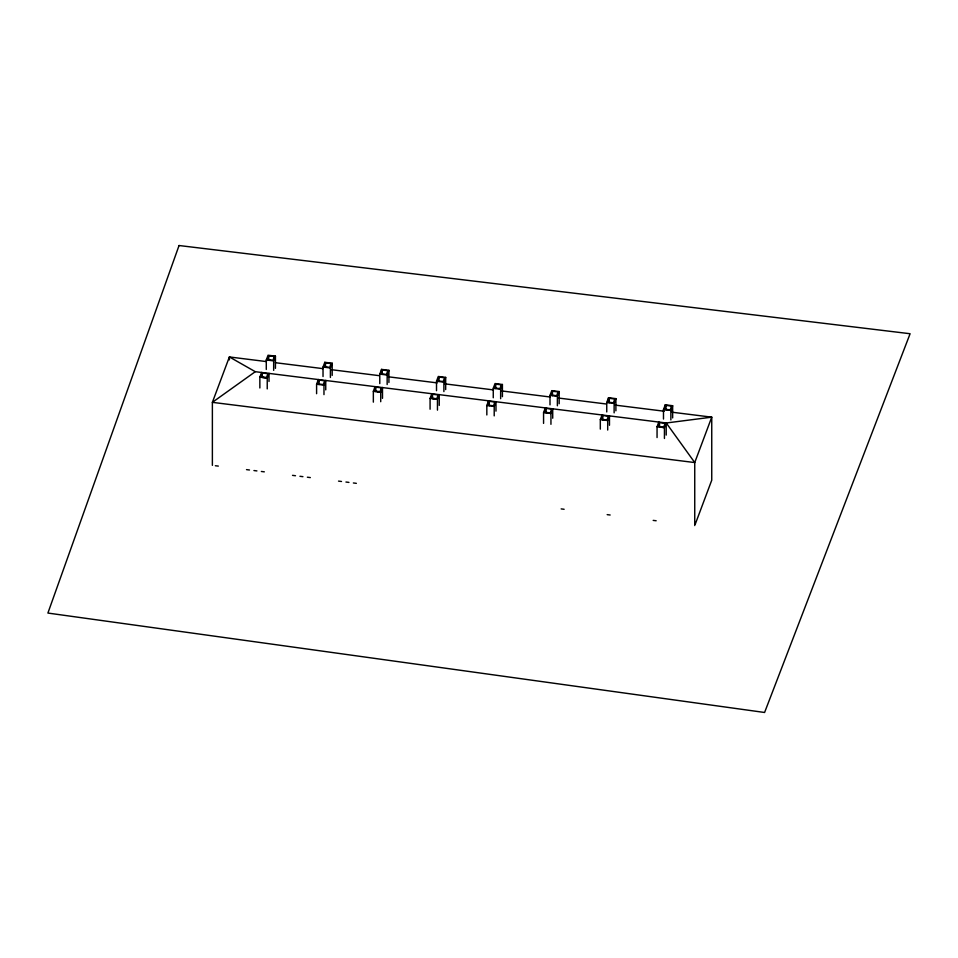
<?xml version="1.0" encoding="UTF-8"?>
<svg xmlns="http://www.w3.org/2000/svg" width="958" height="958" viewBox="0 0 958 958"><rect width="100%" height="100%" fill="white"/><g stroke="black" fill="none" stroke-linecap="round" stroke-linejoin="round"><path stroke-width="1.44" d="M259.858 387.978L259.858 377.141L261.63 372.399M266.288 369.441L266.288 359.969L268.06 355.226L275.437 356.148L275.437 368.327M262.312 372.997L260.899 376.769L266.516 377.464L267.929 373.692L262.312 372.997L262.312 377.404L266.528 377.931M268.743 355.813L267.33 359.585L272.946 360.292L274.359 356.52L268.743 355.813L268.743 360.22M267.234 388.9L267.234 378.063L269.006 373.321L269.006 381.452M273.665 370.363L273.665 360.891L275.437 356.148M316.595 393.702L316.595 384.23L318.367 379.488L318.367 382.194M323.026 376.53L323.026 367.046L324.81 362.304L332.186 363.226L332.186 375.416M319.062 380.075L317.649 383.847L323.265 384.553L324.678 380.781L319.062 380.075L319.062 384.481M325.492 362.89L324.079 366.674L329.696 367.369L331.109 363.597L325.492 362.89L325.492 367.309M323.972 394.624L323.972 385.152L325.744 380.41L325.744 389.882M330.402 377.452L330.402 367.968L332.186 363.226M373.345 402.144L373.345 391.307L375.117 386.565M379.775 383.607L379.775 374.135L381.547 369.393L388.924 370.315L388.924 382.493M375.799 387.164L374.386 390.936L380.003 391.63L381.416 387.858L375.799 387.164L375.799 391.571M382.23 369.98L380.817 373.752L386.433 374.458L387.846 370.686L382.23 369.98L382.23 374.386M380.721 401.713L380.721 392.229L382.493 387.487L382.493 398.324M388.924 370.315L387.152 375.057L387.152 384.529M430.082 409.222L430.082 398.396L431.854 393.654M436.513 390.696L436.513 381.212L438.297 376.47L445.674 377.392L445.674 389.583M432.549 394.241L431.136 398.013L436.752 398.72L438.165 394.947L432.549 394.241L432.549 398.648L435.351 399.007M438.98 377.057L437.566 380.841L443.183 381.535L444.596 377.763L438.98 377.057L438.98 381.476M437.459 410.144L437.459 399.318L439.231 394.576L439.231 405.402M443.889 391.606L443.889 382.134L445.674 377.392M486.832 414.958L486.832 405.474L488.604 400.731L488.604 403.438M493.262 397.774L493.262 388.301L495.035 383.559L502.411 384.481L502.411 396.66M489.287 401.33L487.873 405.102L493.49 405.797L494.903 402.025L489.287 401.33L489.287 405.737M495.717 384.146L494.304 387.918L499.92 388.625L501.333 384.841L495.717 384.146L495.717 388.553M494.208 415.88L494.208 406.396L495.981 401.653L495.981 411.138M500.639 398.696L500.639 389.223L502.411 384.481M543.569 423.388L543.569 412.563L545.341 407.821L545.341 410.527M550 404.863L550 395.379L551.784 390.636L559.161 391.559L559.161 403.749M546.036 408.407L544.623 412.179L550.239 412.886L551.652 409.114L546.036 408.407L546.036 412.814L550.239 413.341M552.467 391.223L551.054 395.007L556.67 395.702L558.083 391.93L552.467 391.223L552.467 395.642M550.946 424.31L550.946 413.485L552.718 408.743L552.718 418.215M557.376 405.773L557.376 396.301L559.161 391.559M600.319 429.124L600.319 419.64L602.091 414.898L602.091 417.604M606.749 411.94L606.749 402.468L608.522 397.726L615.898 398.648L615.898 410.826M602.774 415.485L601.361 419.269L606.977 419.963L608.39 416.191L602.774 415.485L602.774 419.903M609.204 398.312L607.791 402.085L613.407 402.791L614.82 399.007L609.204 398.312L609.204 402.719M607.695 430.046L607.695 420.562L609.468 415.82L609.468 425.292M614.126 412.862L614.126 403.39L615.898 398.648M657.056 437.555L657.056 426.729L658.829 421.987M663.487 419.029L663.487 409.545L665.271 404.803L672.648 405.725L672.648 417.916M659.523 422.574L658.11 426.346L663.726 427.052L665.139 423.28L659.523 422.574L659.523 426.981M665.954 405.39L664.541 409.174L670.157 409.868L671.57 406.096L665.954 405.39L665.954 409.808M664.433 438.477L664.433 427.651L666.205 422.909L666.205 435.088M672.648 405.725L670.863 410.467L670.863 419.939M695.257 524.194L711.746 480.186L711.746 417.161L671.666 412.168M694.742 525.571L694.742 462.558L711.746 417.161L666.265 422.993L255.295 371.692L212.377 402.348L212.377 465.36M266.288 359.969L273.665 360.891M323.026 367.046L330.402 367.968M379.775 374.135L387.846 375.093M436.513 381.212L443.889 382.134M493.262 388.301L500.639 389.223M550 395.379L557.376 396.301M606.749 402.468L614.126 403.39M663.487 409.545L671.57 410.503M266.48 361.585L229.381 356.951L212.377 402.348L694.742 462.558L666.265 422.993M275.389 362.699L322.882 368.626M331.791 369.74L379.284 375.668M388.194 376.781L437.171 382.889M444.584 383.823L493.562 389.93M500.986 390.852L549.964 396.971M558.873 398.085L606.366 404.013M615.264 405.126L664.253 411.233M377.201 391.75L381.416 392.265M660.924 427.16L663.726 427.507M259.858 377.141L267.234 378.063M316.595 384.23L323.972 385.152M373.345 391.307L380.721 392.229M430.082 398.396L437.459 399.318M486.832 405.474L494.208 406.396M543.569 412.563L550.946 413.485M600.319 419.64L607.695 420.562M657.056 426.729L664.433 427.651M215.346 465.732L218.316 466.103M246.517 469.624L249.487 469.995M253.942 470.546L256.912 470.917M261.354 471.468L264.324 471.839M292.525 475.36L295.495 475.731M299.95 476.294L302.92 476.665M307.374 477.216L310.332 477.587M338.533 481.108L341.503 481.479M345.958 482.03L348.928 482.401M353.382 482.964L356.352 483.335M561.16 508.902L564.13 509.273M607.18 514.638L610.15 515.009M653.188 520.386L656.158 520.757M255.295 371.692L229.381 356.951L229.381 359.885M665.271 404.803L665.271 407.509M665.139 423.28L665.139 426.214M608.522 397.726L608.522 400.432M501.333 384.841L501.333 387.786M438.165 394.947L438.165 397.881M381.547 369.393L381.547 372.099M381.416 387.858L381.416 390.804M324.81 362.304L324.81 365.01M274.359 356.52L274.359 359.454M179.05 245.523L47.9 613.06L764.592 712.477L910.1 333.731L179.05 245.523"/></g></svg>
